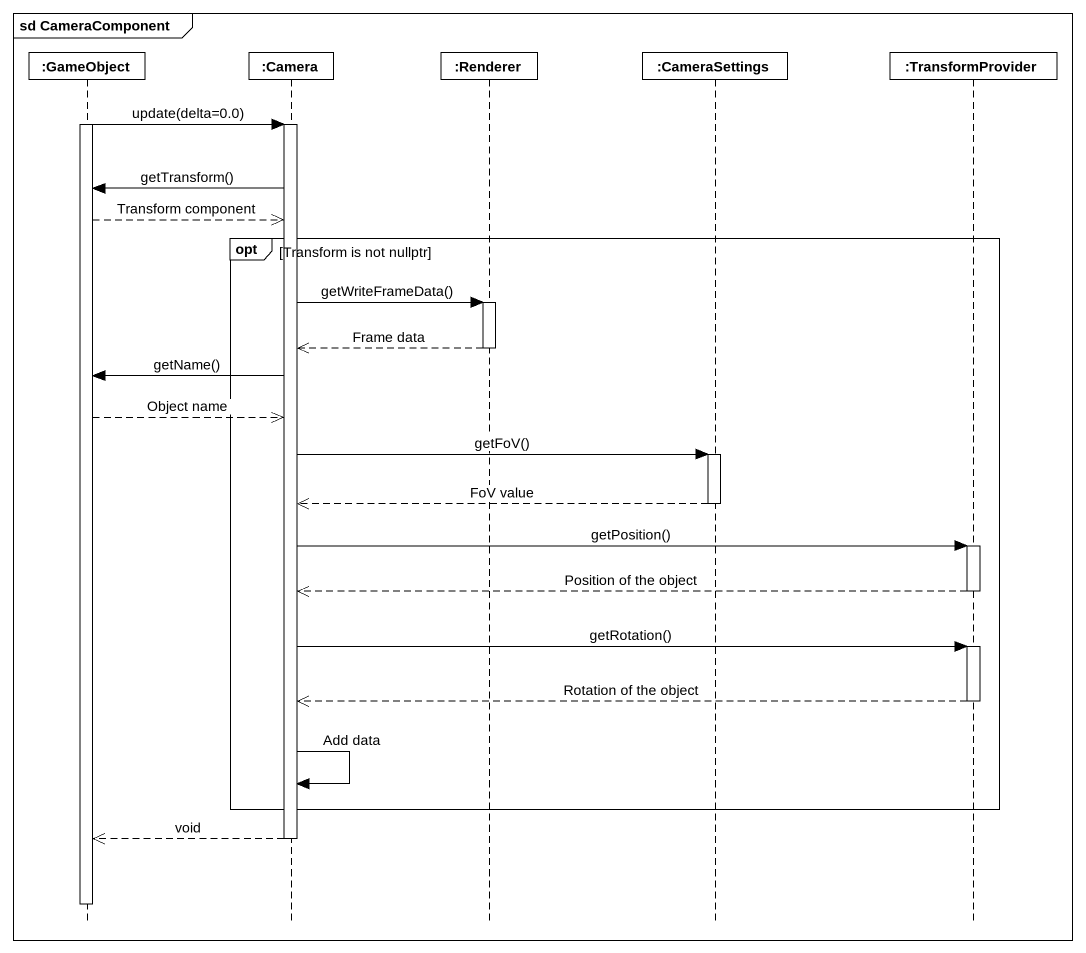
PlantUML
@startuml
mainframe sd CameraComponent
hide footbox
participant ":GameObject" as GameObject
participant ":Camera" as Camera
participant ":Renderer" as Renderer
participant ":CameraSettings" as CameraSettings
participant ":TransformProvider" as TransformProvider

activate GameObject
GameObject -> Camera : update(delta=0.0)
activate Camera
Camera -> GameObject : getTransform()
GameObject -->> Camera : Transform component
opt Transform is not nullptr
  Camera -> Renderer : getWriteFrameData()
  activate Renderer
  Renderer -->> Camera : Frame data
  deactivate Renderer
  Camera -> GameObject : getName()
  GameObject -->> Camera : Object name
  Camera -> CameraSettings : getFoV()
  activate CameraSettings
  CameraSettings -->> Camera : FoV value
  deactivate CameraSettings
  Camera -> TransformProvider : getPosition()
  activate TransformProvider
  TransformProvider -->> Camera : Position of the object
  deactivate TransformProvider
  Camera -> TransformProvider : getRotation()
  activate TransformProvider
  TransformProvider -->> Camera : Rotation of the object
  deactivate TransformProvider
  Camera -> Camera : Add data
end
Camera -->> GameObject : void
deactivate Camera
deactivate GameObject
@enduml
